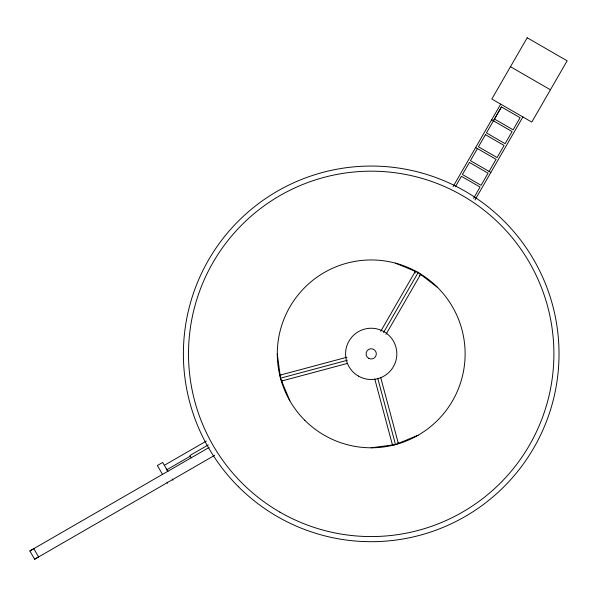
<?xml version="1.0" encoding="UTF-8"?>
<svg xmlns="http://www.w3.org/2000/svg" width="597" height="597" viewBox="0 0 597 597"><rect width="100%" height="100%" fill="white"/><g stroke="black" fill="none" stroke-linecap="round" stroke-linejoin="round"><path stroke-width="0.9" d="M453.116 186.57L500.704 104.147M493.443 120.818L501.45 106.945L520.099 117.706L513.114 129.803L494.473 119.042M455.362 186.794L461.406 176.309L480.055 187.07L473.533 198.361M477.428 148.563L470.443 160.66L490.861 172.443M501.45 106.945L486.465 132.915L505.107 143.676L512.092 131.579L491.667 119.796M380.699 331.335L415.318 271.359A3.075 3.075 0 0 0 415.116 272.941M383.543 332.507L418.161 272.538L437.616 287.463M385.983 334.38L420.601 274.411A3.075 3.075 0 0 1 419.34 275.381M489.085 171.421L496.07 159.324L475.652 147.534M475.003 199.913L522.897 116.96M164.347 465.309L206.316 441.079M208.316 444.862L189.906 455.496L191.227 457.795M166.884 469.705L190.301 456.183M29.85 550.956L33.82 548.665L38.604 556.949L34.633 559.24L29.85 550.956L209.069 447.481M34.633 559.24L214.726 455.265M371.207 447.787L395.512 444.593L418.161 435.206M346.976 357.207L280.09 375.132A3.075 3.075 0 0 1 280.888 375.132M289.873 400.833L280.486 378.177L347.372 360.26M347.663 363.342L281.665 381.02A3.075 3.075 0 0 0 282.359 380.617M395.512 263.158L418.161 272.538M510.472 66.722L550.419 89.789M166.488 469.011L167.854 471.287M167.809 471.309L162.69 462.436L157.362 465.511L162.488 474.384M172.249 479.003L172.936 480.189M166.929 482.077L167.615 483.264M380.67 377.416L398.356 443.414A3.075 3.075 0 0 0 397.953 442.72M377.826 378.595L395.512 444.593M374.782 378.998L392.46 444.989A3.075 3.075 0 0 1 392.46 444.19M277.284 353.872L280.486 378.177M527.196 37.76L491.824 99.02L531.778 122.086L567.15 60.819L527.196 37.76M469.421 162.436L462.436 174.533L481.078 185.294L488.062 173.197L469.421 162.436M485.436 134.691L478.458 146.787L497.092 157.548L504.077 145.452L485.436 134.691M304.798 420.281A93.916 93.916 0 0 0 461.921 378.177A93.916 93.916 0 0 0 346.894 263.158A93.916 93.916 0 0 0 304.798 420.281M238.397 486.682A187.824 187.824 0 0 0 552.628 402.482A187.824 187.824 0 0 0 322.596 172.451A187.824 187.824 0 0 0 238.397 486.682M279.859 512.092A182.697 182.697 0 0 0 553.897 353.872A182.697 182.697 0 0 0 279.859 195.652A182.697 182.697 0 0 0 279.859 512.092M358.387 376.065A25.626 25.626 0 0 0 396.833 353.872A25.626 25.626 0 0 0 358.387 331.678A25.626 25.626 0 0 0 358.387 376.065M368.64 358.312A5.127 5.127 0 0 0 376.334 353.872A5.127 5.127 0 0 0 368.64 349.432A5.127 5.127 0 0 0 368.64 358.312"/></g></svg>
